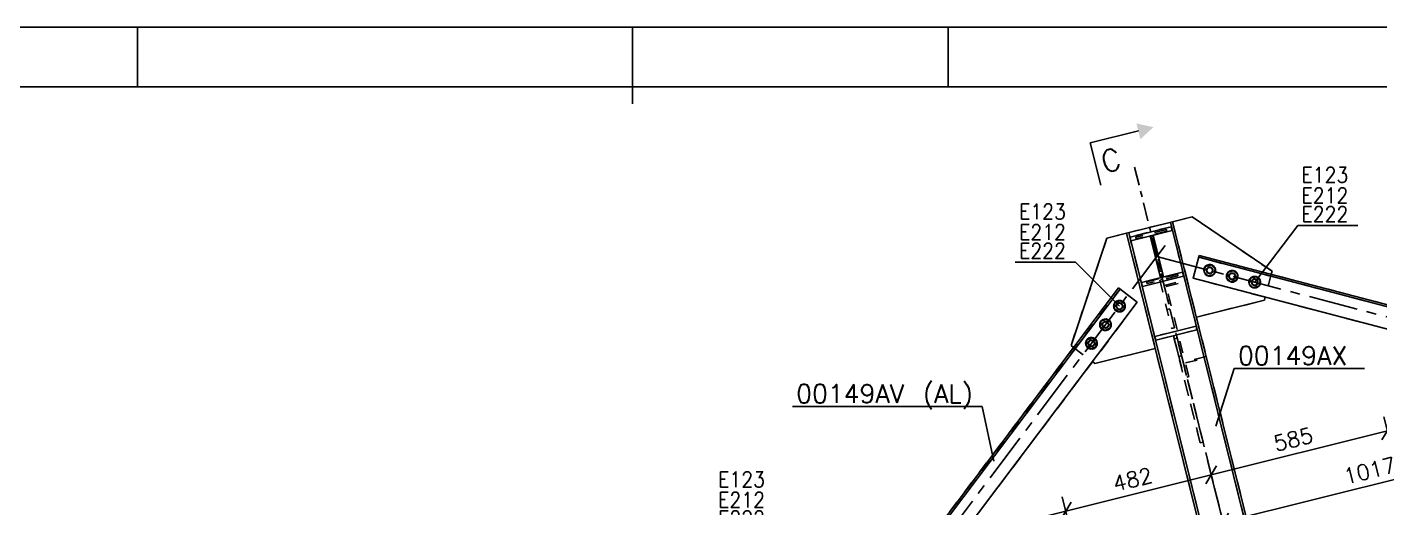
# Model space of a CAD drawing. Header units: millimetres. Extents: x 505 to 1346, y 20403 to 20997.
# Drawn here: x 828.1 to 1045.9, y 20919.5 to 20996.8 of the extents above; entities that cross this region are included whole.
import ezdxf

# ---------------------------------------------------------------- set-up
doc = ezdxf.new("R2010")
doc.units = ezdxf.units.MM
for name, pattern in [('CENTER', [12.7, 7.9375, -1.5875, 1.5875, -1.5875]), ('DXK_LINE_DOT2', [3.9198, 1.9599, -1.9599]), ('DXK_LINE_DOT3', [5.9187, 2.979, -0.9799, 0.9799, -0.9799])]:
    doc.linetypes.add(name, pattern=pattern)
doc.styles.add('RomanS', font='ROMANS__.TTF', dxfattribs={"height": 0.2})

# ---------------------------------------------------------------- blocks, each defined once
blk = doc.blocks.new('Unknown-110200292-1058')
at = {"color": 5, "linetype": 'Continuous'}
blk.add_line((1346.07, 20996.85), (505.07, 20996.85), dxfattribs=at)
blk = doc.blocks.new('FORMATO_DET_A1-110200292-76346')
at = {"color": 2, "linetype": 'Continuous', "true_color": 0xffff00}
for p, q in [((505.07, 20996.85), (1346.07, 20996.85)), ((845.86, 20987.23), (845.86, 20996.85)), ((845.86, 20996.85), (845.86, 20987.23)), ((976.41, 20987.23), (976.41, 20996.85)), ((976.41, 20996.85), (976.41, 20987.23))]:
    blk.add_line(p, q, dxfattribs=at)
at = {"color": 1, "linetype": 'Continuous', "true_color": 0xff0000}
for p, q in [((925.57, 20996.85), (925.57, 20984.48)), ((529.8, 20987.23), (1336.45, 20987.23))]:
    blk.add_line(p, q, dxfattribs=at)
blk = doc.blocks.new('Bolt-110200292-3175 - 1090')
at = {"color": 3, "linetype": 'DXK_LINE_DOT2'}
for p, q in [((1003.25, 20952.49), (1003.14, 20951.58)), ((1003.14, 20951.58), (1003.87, 20951.03)), ((1004.1, 20952.84), (1003.25, 20952.49)), ((1003.87, 20951.03), (1004.71, 20951.38)), ((1004.83, 20952.29), (1004.1, 20952.84)), ((1004.71, 20951.38), (1004.83, 20952.29)), ((1000.99, 20949.49), (1000.88, 20948.58)), ((1001.84, 20949.85), (1000.99, 20949.49)), ((1002.57, 20949.3), (1001.84, 20949.85)), ((1002.46, 20948.39), (1002.57, 20949.3)), ((999.58, 20946.86), (998.74, 20946.5)), ((1000.31, 20946.3), (999.58, 20946.86)), ((1000.88, 20948.58), (1001.61, 20948.03)), ((1001.61, 20948.03), (1002.46, 20948.39)), ((998.74, 20946.5), (998.62, 20945.59)), ((998.62, 20945.59), (999.36, 20945.04)), ((999.36, 20945.04), (1000.2, 20945.39)), ((1000.2, 20945.39), (1000.31, 20946.3))]:
    blk.add_line(p, q, dxfattribs=at)
for centre, start, end in [((1003.98, 20951.93), 112.984, 292.984), ((1003.98, 20951.93), 292.984, 112.984), ((1001.73, 20948.94), 112.984, 292.984), ((1001.73, 20948.94), 292.984, 112.984), ((999.47, 20945.95), 112.984, 292.984), ((999.47, 20945.95), 292.984, 112.984)]:
    blk.add_arc(centre, 0.933, start, end, dxfattribs=at)
blk = doc.blocks.new('Part-110200292-1354 - 1090')
at = {"color": 3, "linetype": 'Continuous'}
for p, q in [((1128.1, 20927.52), (1028.23, 20902.62)), ((1129.02, 20923.83), (1128.1, 20927.52)), ((1029.15, 20898.93), (1129.02, 20923.83))]:
    blk.add_line(p, q, dxfattribs=at)
at = {"color": 7, "linetype": 'DXK_LINE_DOT2'}
for p, q in [((1028.3, 20902.32), (1128.17, 20927.22)), ((1028.23, 20902.62), (1029.15, 20898.93)), ((1029.37, 20902.58), (1029.3, 20902.89))]:
    blk.add_line(p, q, dxfattribs=at)
blk = doc.blocks.new('Part-110200292-1740 - 1090')
at = {"color": 3, "linetype": 'Continuous'}
for p, q in [((1005.69, 20963.06), (1012.32, 20964.72)), ((1012.32, 20964.72), (1012.48, 20964.11)), ((1005.69, 20963.06), (1005.84, 20962.46)), ((1005.84, 20962.46), (1012.48, 20964.11))]:
    blk.add_line(p, q, dxfattribs=at)
blk = doc.blocks.new('Part-110200292-1764 - 1090')
at = {"color": 7, "linetype": 'DXK_LINE_DOT2'}
for p, q in [((1010.93, 20956.21), (1010.47, 20956.09)), ((1010.47, 20956.09), (1012.4, 20948.35)), ((1012.86, 20948.46), (1010.93, 20956.21)), ((1012.1, 20951.49), (1011.64, 20951.38)), ((1012.4, 20948.35), (1012.86, 20948.46))]:
    blk.add_line(p, q, dxfattribs=at)
blk = doc.blocks.new('Part-110200292-1768 - 1090')
at = {"color": 3, "linetype": 'Continuous'}
for p, q in [((1009.68, 20947.06), (1016.31, 20948.72)), ((1009.68, 20947.06), (1009.83, 20946.46)), ((1009.83, 20946.46), (1016.46, 20948.11)), ((1016.31, 20948.72), (1016.46, 20948.11))]:
    blk.add_line(p, q, dxfattribs=at)
blk = doc.blocks.new('Part-110200292-2100 - 1090')
at = {"color": 7, "linetype": 'DXK_LINE_DOT2'}
for p, q in [((1128.1, 20927.52), (1028.23, 20902.62)), ((1129.02, 20923.83), (1128.1, 20927.52)), ((1029.15, 20898.93), (1129.02, 20923.83)), ((1028.23, 20902.62), (1029.15, 20898.93)), ((1028.3, 20902.32), (1028.3, 20902.32)), ((1029.15, 20898.93), (1029.15, 20898.93))]:
    blk.add_line(p, q, dxfattribs=at)
blk = doc.blocks.new('Part-110200292-1420 - 1090')
at = {"color": 7, "linetype": 'DXK_LINE_DOT2'}
for p, q in [((1011.17, 20955.24), (1014.87, 20956.16)), ((1011.53, 20955.12), (1014.92, 20955.96)), ((1017.99, 20943.63), (1014.87, 20956.16)), ((1011.17, 20955.24), (1014.84, 20940.51)), ((1015.15, 20940.59), (1011.53, 20955.12)), ((1011.77, 20952.84), (1012.07, 20952.91)), ((1017.94, 20943.83), (1014.24, 20942.91)), ((1014.6, 20942.79), (1017.99, 20943.63)), ((1014.84, 20940.51), (1015.15, 20940.59))]:
    blk.add_line(p, q, dxfattribs=at)
blk = doc.blocks.new('Part-110200292-1422 - 1090')
at = {"color": 7, "linetype": 'CENTER'}
blk.add_line((952.58, 20883.76), (1010, 20959.92), dxfattribs=at)
at = {"color": 3, "linetype": 'Continuous'}
for p, q in [((1003.82, 20954.88), (953.44, 20888.06)), ((1004.07, 20954.69), (953.69, 20887.87)), ((1006.86, 20952.58), (1003.82, 20954.88)), ((956.48, 20885.77), (1006.86, 20952.58)), ((953.44, 20888.06), (956.48, 20885.77))]:
    blk.add_line(p, q, dxfattribs=at)
blk = doc.blocks.new('Part-110200292-1423 - 1090')
at = {"color": 7, "linetype": 'CENTER'}
blk.add_line((1010, 20959.92), (1133.03, 20927.67), dxfattribs=at)
at = {"color": 3, "linetype": 'Continuous'}
for p, q in [((1016.81, 20960.1), (1015.85, 20956.42)), ((1016.81, 20960.1), (1126.73, 20931.29)), ((1016.74, 20959.8), (1126.65, 20930.98)), ((1015.85, 20956.42), (1125.79, 20927.59)), ((1126.73, 20931.29), (1125.79, 20927.59))]:
    blk.add_line(p, q, dxfattribs=at)
blk = doc.blocks.new('Part-110200292-2359 - 1090')
at = {"color": 7, "linetype": 'DXK_LINE_DOT2'}
for p, q in [((1015.85, 20956.42), (1016.81, 20960.1)), ((1126.73, 20931.29), (1016.81, 20960.1)), ((1126.65, 20930.98), (1016.74, 20959.8)), ((1125.79, 20927.59), (1015.85, 20956.42)), ((1125.79, 20927.59), (1126.73, 20931.29))]:
    blk.add_line(p, q, dxfattribs=at)
blk = doc.blocks.new('Part-110200292-1722 - 1090')
at = {"color": 7, "linetype": 'DXK_LINE_DOT3'}
blk.add_line((1006.42, 20974.3), (1025.22, 20898.89), dxfattribs=at)
at = {"color": 3, "linetype": 'Continuous'}
for p, q in [((1012.55, 20965.53), (1005.12, 20963.68)), ((1012.2, 20965.44), (1026.17, 20909.43)), ((1012.55, 20965.53), (1026.51, 20909.51)), ((1005.12, 20963.68), (1019.09, 20907.66)), ((1005.47, 20963.76), (1019.43, 20907.75))]:
    blk.add_line(p, q, dxfattribs=at)
at = {"color": 7, "linetype": 'DXK_LINE_DOT2'}
blk.add_line((1026.51, 20909.51), (1019.09, 20907.66), dxfattribs=at)
blk = doc.blocks.new('Part-110200292-1725 - 1090')
at = {"color": 7, "linetype": 'DXK_LINE_DOT2'}
for p, q in [((1005.12, 20963.68), (1012.55, 20965.53)), ((1012.2, 20965.44), (1026.17, 20909.43)), ((1012.55, 20965.53), (1026.51, 20909.51)), ((1019.09, 20907.66), (1005.12, 20963.68)), ((1005.47, 20963.76), (1019.43, 20907.75))]:
    blk.add_line(p, q, dxfattribs=at)
blk = doc.blocks.new('Part-110200292-1739 - 1090')
at = {"color": 7, "linetype": 'DXK_LINE_DOT2'}
for p, q in [((1011.54, 20964.25), (1006.6, 20963.01)), ((1011.54, 20964.25), (1011.63, 20963.9)), ((1006.6, 20963.01), (1006.68, 20962.67)), ((1011.6, 20964), (1006.66, 20962.77)), ((1009.01, 20963.25), (1006.68, 20962.67)), ((1006.68, 20962.67), (1009.01, 20963.25)), ((1009.01, 20963.25), (1009.3, 20963.32)), ((1009.01, 20963.25), (1009.3, 20963.32)), ((1009.3, 20963.32), (1009.01, 20963.25)), ((1009.01, 20963.25), (1009.3, 20963.32)), ((1009.01, 20963.25), (1010.69, 20956.51)), ((1009.54, 20962.33), (1009.26, 20962.26)), ((1009.3, 20963.32), (1011.63, 20963.9)), ((1009.3, 20963.32), (1010.97, 20956.59)), ((1010.69, 20956.52), (1008.36, 20955.93)), ((1008.36, 20955.93), (1010.69, 20956.51)), ((1008.36, 20955.93), (1008.45, 20955.59)), ((1008.39, 20955.83), (1013.33, 20957.07)), ((1013.33, 20957.07), (1008.39, 20955.83)), ((1013.39, 20956.82), (1008.45, 20955.59)), ((1010.73, 20957.57), (1010.45, 20957.5)), ((1010.45, 20957.48), (1010.45, 20957.5)), ((1010.69, 20956.52), (1010.97, 20956.59)), ((1010.69, 20956.51), (1010.97, 20956.59)), ((1010.69, 20956.52), (1010.97, 20956.59)), ((1010.97, 20956.59), (1013.31, 20957.17)), ((1013.31, 20957.17), (1013.39, 20956.82))]:
    blk.add_line(p, q, dxfattribs=at)
blk = doc.blocks.new('Part-110200292-1741 - 1090')
at = {"color": 7, "linetype": 'DXK_LINE_DOT2'}
for p, q in [((1012.32, 20964.72), (1005.69, 20963.06)), ((1012.48, 20964.11), (1012.32, 20964.72)), ((1005.69, 20963.06), (1005.84, 20962.46)), ((1005.84, 20962.46), (1012.48, 20964.11))]:
    blk.add_line(p, q, dxfattribs=at)
blk = doc.blocks.new('Part-110200292-1742 - 1090')
at = {"color": 3, "linetype": 'Continuous'}
for p, q in [((1008.93, 20963.23), (1009.39, 20963.34)), ((1010.6, 20956.51), (1008.93, 20963.23)), ((1009.39, 20963.34), (1011.06, 20956.63)), ((1011.06, 20956.63), (1010.6, 20956.51))]:
    blk.add_line(p, q, dxfattribs=at)
at = {"color": 7, "linetype": 'DXK_LINE_DOT2'}
for p, q in [((1009.05, 20962.74), (1009.51, 20962.86)), ((1010.48, 20957), (1010.94, 20957.11))]:
    blk.add_line(p, q, dxfattribs=at)
blk = doc.blocks.new('Part-110200292-1743 - 1090')
at = {"color": 7, "linetype": 'DXK_LINE_DOT2'}
for p, q in [((1008.93, 20963.23), (1010.6, 20956.51)), ((1011.06, 20956.63), (1009.39, 20963.34)), ((1010.6, 20956.51), (1011.06, 20956.63))]:
    blk.add_line(p, q, dxfattribs=at)
blk = doc.blocks.new('Part-110200292-1744 - 1090')
at = {"color": 3, "linetype": 'Continuous'}
for p, q in [((1007.52, 20955.72), (1014.15, 20957.38)), ((1007.52, 20955.72), (1007.67, 20955.12)), ((1007.67, 20955.12), (1014.31, 20956.77)), ((1014.15, 20957.38), (1014.31, 20956.77))]:
    blk.add_line(p, q, dxfattribs=at)
blk = doc.blocks.new('Part-110200292-1745 - 1090')
at = {"color": 7, "linetype": 'DXK_LINE_DOT2'}
for p, q in [((1014.15, 20957.38), (1007.52, 20955.72)), ((1007.52, 20955.72), (1007.67, 20955.12)), ((1007.67, 20955.12), (1014.31, 20956.77)), ((1014.31, 20956.77), (1014.15, 20957.38))]:
    blk.add_line(p, q, dxfattribs=at)
blk = doc.blocks.new('Part-110200292-1763 - 1090')
at = {"color": 7, "linetype": 'DXK_LINE_DOT2'}
for p, q in [((1013.15, 20947.28), (1012.69, 20947.17)), ((1012.81, 20946.68), (1012.69, 20947.17)), ((1012.69, 20947.17), (1013.53, 20943.83)), ((1013.27, 20946.8), (1012.81, 20946.68)), ((1013.15, 20947.28), (1013.27, 20946.8)), ((1013.99, 20943.94), (1013.15, 20947.28)), ((1013.15, 20947.28), (1013.15, 20947.28)), ((1013.27, 20946.8), (1017.46, 20930.03)), ((1016.99, 20929.91), (1012.81, 20946.68)), ((1013.99, 20943.94), (1013.53, 20943.83)), ((1013.53, 20943.83), (1016.99, 20929.91)), ((1017.46, 20930.03), (1013.99, 20943.94)), ((1017.46, 20930.03), (1016.99, 20929.91)), ((1017.46, 20930.03), (1017.46, 20930.03))]:
    blk.add_line(p, q, dxfattribs=at)
blk = doc.blocks.new('Part-110200292-1765 - 1090')
at = {"color": 7, "linetype": 'DXK_LINE_DOT2'}
for p, q in [((1012.81, 20946.68), (1012.69, 20947.17)), ((1013.53, 20943.83), (1012.69, 20947.17)), ((1013.27, 20946.8), (1013.15, 20947.28)), ((1013.15, 20947.28), (1013.15, 20947.28)), ((1013.15, 20947.28), (1013.99, 20943.94)), ((1013.53, 20943.83), (1016.99, 20929.91)), ((1013.99, 20943.94), (1017.46, 20930.03)), ((1017.46, 20930.03), (1017.46, 20930.03))]:
    blk.add_line(p, q, dxfattribs=at)
blk = doc.blocks.new('Part-110200292-1766 - 1090')
at = {"color": 3, "linetype": 'Continuous'}
for p, q in [((996.19, 20945.6), (1001.97, 20962.89)), ((1001.97, 20962.89), (1005.12, 20963.68)), ((996.19, 20945.6), (996.59, 20945.3)), ((1009.75, 20945.12), (1000.03, 20942.7)), ((999.63, 20943), (1000.03, 20942.7))]:
    blk.add_line(p, q, dxfattribs=at)
at = {"color": 7, "linetype": 'DXK_LINE_DOT2'}
blk.add_line((996.59, 20945.3), (999.63, 20943), dxfattribs=at)
blk = doc.blocks.new('Bolt-110200292-1767 - 1090')
at = {"color": 3, "linetype": 'Continuous'}
for p, q in [((1003.14, 20951.58), (1003.25, 20952.49)), ((1003.87, 20951.03), (1003.14, 20951.58)), ((1003.25, 20952.49), (1004.1, 20952.84)), ((1004.71, 20951.38), (1003.87, 20951.03)), ((1004.1, 20952.84), (1004.83, 20952.29)), ((1004.83, 20952.29), (1004.71, 20951.38)), ((1000.88, 20948.58), (1000.99, 20949.49)), ((1000.99, 20949.49), (1001.84, 20949.85)), ((1001.84, 20949.85), (1002.57, 20949.3)), ((1002.57, 20949.3), (1002.46, 20948.39)), ((998.74, 20946.5), (999.58, 20946.86)), ((999.58, 20946.86), (1000.31, 20946.3)), ((1001.61, 20948.03), (1000.88, 20948.58)), ((1002.46, 20948.39), (1001.61, 20948.03)), ((998.62, 20945.59), (998.74, 20946.5)), ((999.36, 20945.04), (998.62, 20945.59)), ((1000.2, 20945.39), (999.36, 20945.04)), ((1000.31, 20946.3), (1000.2, 20945.39))]:
    blk.add_line(p, q, dxfattribs=at)
at = {"color": 3, "linetype": 'DXK_LINE_DOT2'}
for p, q in [((1003.14, 20951.58), (1003.25, 20952.49)), ((1003.87, 20951.03), (1003.14, 20951.58)), ((1003.25, 20952.49), (1004.09, 20952.84)), ((1004.71, 20951.38), (1003.87, 20951.03)), ((1004.09, 20952.84), (1004.83, 20952.29)), ((1004.83, 20952.29), (1004.71, 20951.38)), ((1000.88, 20948.58), (1000.99, 20949.49)), ((1000.99, 20949.49), (1001.84, 20949.85)), ((1001.84, 20949.85), (1002.57, 20949.3)), ((1002.57, 20949.3), (1002.46, 20948.39)), ((998.74, 20946.5), (999.58, 20946.85)), ((999.58, 20946.85), (1000.31, 20946.3)), ((1001.61, 20948.03), (1000.88, 20948.58)), ((1002.46, 20948.39), (1001.61, 20948.03)), ((998.63, 20945.59), (998.74, 20946.5)), ((999.36, 20945.04), (998.63, 20945.59)), ((1000.2, 20945.4), (999.36, 20945.04)), ((1000.31, 20946.3), (1000.2, 20945.4))]:
    blk.add_line(p, q, dxfattribs=at)
at = {"color": 3, "linetype": 'Continuous'}
for centre, radius, start, end in [((1003.98, 20951.93), 0.933, 142.984, 322.984), ((1003.98, 20951.93), 0.933, 172.984, 352.984), ((1003.98, 20951.93), 0.933, 352.984, 172.984), ((1003.98, 20951.93), 0.933, 322.984, 142.984), ((1003.98, 20951.93), 0.525, 52.984, 232.984), ((1003.98, 20951.93), 0.476, 352.984, 172.984), ((1003.98, 20951.93), 0.476, 172.984, 352.984), ((1003.98, 20951.93), 0.525, 232.984, 52.984), ((1001.73, 20948.94), 0.933, 142.984, 322.984), ((1001.73, 20948.94), 0.933, 172.984, 352.984), ((1001.73, 20948.94), 0.933, 352.984, 172.984), ((1001.73, 20948.94), 0.933, 322.984, 142.984), ((1001.73, 20948.94), 0.525, 52.984, 232.984), ((1001.73, 20948.94), 0.476, 352.984, 172.984), ((1001.73, 20948.94), 0.476, 172.984, 352.984), ((1001.73, 20948.94), 0.525, 232.984, 52.984), ((999.47, 20945.95), 0.933, 352.984, 172.984), ((999.47, 20945.95), 0.933, 322.984, 142.984), ((999.47, 20945.95), 0.933, 142.984, 322.984), ((999.47, 20945.95), 0.933, 172.984, 352.984), ((999.47, 20945.95), 0.525, 52.984, 232.984), ((999.47, 20945.95), 0.476, 172.984, 352.984), ((999.47, 20945.95), 0.476, 352.984, 172.984), ((999.47, 20945.95), 0.525, 232.984, 52.984)]:
    blk.add_arc(centre, radius, start, end, dxfattribs=at)
at = {"color": 3, "linetype": 'DXK_LINE_DOT2'}
for centre, radius, start, end in [((1003.98, 20951.93), 0.525, 34.984, 214.984), ((1003.98, 20951.93), 0.476, 142.984, 322.984), ((1003.98, 20951.93), 0.525, 214.984, 34.984), ((1003.98, 20951.93), 0.476, 322.984, 142.984), ((1001.73, 20948.94), 0.525, 34.984, 214.984), ((1001.73, 20948.94), 0.476, 142.984, 322.984), ((1001.73, 20948.94), 0.525, 214.984, 34.984), ((1001.73, 20948.94), 0.476, 322.984, 142.984), ((999.47, 20945.95), 0.525, 34.984, 214.984), ((999.47, 20945.95), 0.476, 142.984, 322.984), ((999.47, 20945.95), 0.525, 214.984, 34.984), ((999.47, 20945.95), 0.476, 322.984, 142.984)]:
    blk.add_arc(centre, radius, start, end, dxfattribs=at)
blk = doc.blocks.new('Part-110200292-1769 - 1090')
at = {"color": 7, "linetype": 'DXK_LINE_DOT2'}
for p, q in [((1016.31, 20948.72), (1009.68, 20947.06)), ((1009.68, 20947.06), (1009.83, 20946.46)), ((1009.83, 20946.46), (1016.46, 20948.11)), ((1016.46, 20948.11), (1016.31, 20948.72))]:
    blk.add_line(p, q, dxfattribs=at)
blk = doc.blocks.new('Part-110200292-1847 - 1090')
at = {"color": 3, "linetype": 'Continuous'}
for p, q in [((1012.55, 20965.53), (1015.7, 20966.31)), ((1015.7, 20966.31), (1028.55, 20957.54)), ((1028.55, 20957.54), (1028.42, 20957.06)), ((1027.46, 20953.37), (1027.33, 20952.89)), ((1016.38, 20950.16), (1027.33, 20952.89))]:
    blk.add_line(p, q, dxfattribs=at)
at = {"color": 7, "linetype": 'DXK_LINE_DOT2'}
blk.add_line((1028.42, 20957.06), (1027.46, 20953.37), dxfattribs=at)
blk = doc.blocks.new('Bolt-110200292-1848 - 1090')
at = {"color": 3, "linetype": 'Continuous'}
for p, q in [((1017.62, 20957.45), (1017.86, 20958.33)), ((1017.86, 20958.33), (1018.74, 20958.58)), ((1018.74, 20958.58), (1019.39, 20957.93)), ((1019.39, 20957.93), (1019.16, 20957.04)), ((1021.48, 20957.38), (1022.37, 20957.62)), ((1022.37, 20957.62), (1023.02, 20956.98)), ((1018.28, 20956.8), (1017.62, 20957.45)), ((1019.16, 20957.04), (1018.28, 20956.8)), ((1021.25, 20956.5), (1021.48, 20957.38)), ((1021.9, 20955.85), (1021.25, 20956.5)), ((1022.79, 20956.09), (1021.9, 20955.85)), ((1023.02, 20956.98), (1022.79, 20956.09)), ((1024.88, 20955.55), (1025.11, 20956.43)), ((1025.53, 20954.9), (1024.88, 20955.55)), ((1025.11, 20956.43), (1026, 20956.67)), ((1026, 20956.67), (1026.65, 20956.03)), ((1026.65, 20956.03), (1026.41, 20955.14)), ((1026.41, 20955.14), (1025.53, 20954.9))]:
    blk.add_line(p, q, dxfattribs=at)
at = {"color": 3, "linetype": 'DXK_LINE_DOT2'}
for p, q in [((1017.63, 20957.45), (1017.86, 20958.33)), ((1017.86, 20958.33), (1018.74, 20958.57)), ((1018.74, 20958.57), (1019.39, 20957.93)), ((1019.39, 20957.93), (1019.16, 20957.05)), ((1021.49, 20957.38), (1022.37, 20957.62)), ((1022.37, 20957.62), (1023.02, 20956.98)), ((1018.28, 20956.8), (1017.63, 20957.45)), ((1019.16, 20957.05), (1018.28, 20956.8)), ((1021.25, 20956.5), (1021.49, 20957.38)), ((1021.9, 20955.85), (1021.25, 20956.5)), ((1022.79, 20956.09), (1021.9, 20955.85)), ((1023.02, 20956.98), (1022.79, 20956.09)), ((1024.88, 20955.55), (1025.11, 20956.43)), ((1025.53, 20954.9), (1024.88, 20955.55)), ((1025.11, 20956.43), (1026, 20956.67)), ((1026, 20956.67), (1026.65, 20956.03)), ((1026.65, 20956.03), (1026.41, 20955.14)), ((1026.41, 20955.14), (1025.53, 20954.9))]:
    blk.add_line(p, q, dxfattribs=at)
at = {"color": 3, "linetype": 'Continuous'}
for centre, radius, start, end in [((1018.51, 20957.69), 0.933, 75.3102, 255.3102), ((1018.51, 20957.69), 0.933, 105.3102, 285.3102), ((1018.51, 20957.69), 0.525, 165.3102, 345.3102), ((1018.51, 20957.69), 0.525, 345.3102, 165.3102), ((1018.51, 20957.69), 0.476, 105.3102, 285.3102), ((1018.51, 20957.69), 0.933, 285.3102, 105.3102), ((1018.51, 20957.69), 0.933, 255.3102, 75.3102), ((1018.51, 20957.69), 0.476, 285.3102, 105.3102), ((1022.14, 20956.74), 0.933, 75.3102, 255.3102), ((1022.14, 20956.74), 0.933, 105.3102, 285.3102), ((1022.14, 20956.74), 0.933, 285.3102, 105.3102), ((1022.14, 20956.74), 0.933, 255.3102, 75.3102), ((1022.14, 20956.74), 0.525, 165.3102, 345.3102), ((1022.14, 20956.74), 0.525, 345.3102, 165.3102), ((1022.14, 20956.74), 0.476, 105.3102, 285.3102), ((1022.14, 20956.74), 0.476, 285.3102, 105.3102), ((1025.76, 20955.79), 0.933, 75.3102, 255.3102), ((1025.76, 20955.79), 0.933, 105.3102, 285.3102), ((1025.76, 20955.79), 0.525, 165.3102, 345.3102), ((1025.76, 20955.79), 0.525, 345.3102, 165.3102), ((1025.76, 20955.79), 0.476, 105.3102, 285.3102), ((1025.76, 20955.79), 0.933, 285.3102, 105.3102), ((1025.76, 20955.79), 0.933, 255.3102, 75.3102), ((1025.76, 20955.79), 0.476, 285.3102, 105.3102)]:
    blk.add_arc(centre, radius, start, end, dxfattribs=at)
at = {"color": 3, "linetype": 'DXK_LINE_DOT2'}
for centre, radius, start, end in [((1018.51, 20957.69), 0.525, 147.3102, 327.3102), ((1018.51, 20957.69), 0.476, 75.3102, 255.3102), ((1018.51, 20957.69), 0.525, 327.3102, 147.3102), ((1018.51, 20957.69), 0.476, 255.3102, 75.3102), ((1022.14, 20956.74), 0.525, 147.3102, 327.3102), ((1022.14, 20956.74), 0.476, 75.3102, 255.3102), ((1022.14, 20956.74), 0.525, 327.3102, 147.3102), ((1022.14, 20956.74), 0.476, 255.3102, 75.3102), ((1025.76, 20955.79), 0.525, 147.3102, 327.3102), ((1025.76, 20955.79), 0.476, 75.3102, 255.3102), ((1025.76, 20955.79), 0.525, 327.3102, 147.3102), ((1025.76, 20955.79), 0.476, 255.3102, 75.3102)]:
    blk.add_arc(centre, radius, start, end, dxfattribs=at)
blk = doc.blocks.new('Part-110200292-2358 - 1090')
at = {"color": 7, "linetype": 'DXK_LINE_DOT3'}
for p, q in [((1011.36, 20961.72), (1010, 20959.92)), ((952.58, 20883.76), (948.94, 20878.93))]:
    blk.add_line(p, q, dxfattribs=at)
at = {"color": 7, "linetype": 'DXK_LINE_DOT2'}
for p, q in [((1003.82, 20954.88), (953.44, 20888.06)), ((953.69, 20887.87), (1004.07, 20954.69)), ((1006.86, 20952.58), (1003.82, 20954.88)), ((1006.86, 20952.58), (956.48, 20885.77)), ((956.48, 20885.77), (953.44, 20888.06))]:
    blk.add_line(p, q, dxfattribs=at)
blk = doc.blocks.new('Part-110200292-2360 - 1090')
at = {"color": 7, "linetype": 'DXK_LINE_DOT2'}
for p, q in [((1015.7, 20966.31), (1012.55, 20965.53)), ((1028.55, 20957.54), (1015.7, 20966.31)), ((1028.42, 20957.06), (1028.55, 20957.54)), ((1027.33, 20952.89), (1027.46, 20953.37)), ((1016.38, 20950.16), (1027.33, 20952.89))]:
    blk.add_line(p, q, dxfattribs=at)
blk = doc.blocks.new('Bolt-110200292-2363 - 1090')
at = {"color": 3, "linetype": 'DXK_LINE_DOT2'}
for p, q in [((1017.86, 20958.33), (1017.62, 20957.45)), ((1018.74, 20958.58), (1017.86, 20958.33)), ((1019.39, 20957.93), (1018.74, 20958.58)), ((1019.16, 20957.04), (1019.39, 20957.93)), ((1022.37, 20957.62), (1021.48, 20957.38)), ((1023.02, 20956.98), (1022.37, 20957.62)), ((1017.62, 20957.45), (1018.28, 20956.8)), ((1018.28, 20956.8), (1019.16, 20957.04)), ((1021.48, 20957.38), (1021.25, 20956.5)), ((1021.25, 20956.5), (1021.9, 20955.85)), ((1021.9, 20955.85), (1022.79, 20956.09)), ((1022.79, 20956.09), (1023.02, 20956.98)), ((1025.11, 20956.43), (1024.88, 20955.55)), ((1024.88, 20955.55), (1025.53, 20954.9)), ((1026, 20956.67), (1025.11, 20956.43)), ((1026.65, 20956.03), (1026, 20956.67)), ((1026.41, 20955.14), (1026.65, 20956.03)), ((1025.53, 20954.9), (1026.41, 20955.14))]:
    blk.add_line(p, q, dxfattribs=at)
for centre, start, end in [((1018.51, 20957.69), 45.3102, 225.3102), ((1018.51, 20957.69), 225.3102, 45.3102), ((1022.14, 20956.74), 45.3102, 225.3102), ((1022.14, 20956.74), 225.3102, 45.3102), ((1025.76, 20955.79), 45.3102, 225.3102), ((1025.76, 20955.79), 225.3102, 45.3102)]:
    blk.add_arc(centre, 0.933, start, end, dxfattribs=at)
blk = doc.blocks.new('Part-110200292-3174 - 1090')
at = {"color": 7, "linetype": 'DXK_LINE_DOT2'}
for p, q in [((996.19, 20945.6), (1001.97, 20962.89)), ((1001.97, 20962.89), (1005.12, 20963.68)), ((996.59, 20945.3), (996.19, 20945.6)), ((1009.75, 20945.12), (1000.03, 20942.7)), ((1000.03, 20942.7), (999.63, 20943))]:
    blk.add_line(p, q, dxfattribs=at)
blk = doc.blocks.new('StraightDimension-110200292-76228 - 1090')
at = {"color": 7, "linetype": 'Continuous'}
for p, q in [((1134.74, 20927.22), (1151.39, 20860.45)), ((1041.14, 20835.03), (1150.91, 20862.39)), ((1150.03, 20860.94), (1151.78, 20863.85)), ((1036.28, 20854.52), (1041.62, 20833.09)), ((1042.01, 20836.48), (1040.26, 20833.57))]:
    blk.add_line(p, q, dxfattribs=at)
at = {"color": 0}
blk.add_wipeout([(1101, 20850.57), (1100.15, 20853.96), (1089.91, 20851.41), (1090.76, 20848.02)], dxfattribs=at)
at = {"color": 3, "style": 'RomanS'}
blk.add_text('2263', height=2.477, rotation=13.9974, dxfattribs=at).set_placement((1091.12, 20848.62))
blk = doc.blocks.new('StraightDimension-110200292-57059 - 1090')
at = {"color": 7, "linetype": 'Continuous'}
for p, q in [((1017.88, 20923.34), (1019.62, 20926.25)), ((1024.51, 20901.7), (1018.18, 20927.07)), ((995.35, 20918.96), (1018.75, 20924.79)), ((1001.1, 20895.86), (994.78, 20921.24)), ((996.22, 20920.41), (994.47, 20917.5))]:
    blk.add_line(p, q, dxfattribs=at)
at = {"color": 0}
blk.add_wipeout([(1010.86, 20923.44), (1010.02, 20926.84), (1002.1, 20924.86), (1002.94, 20921.47)], dxfattribs=at)
at = {"color": 3, "style": 'RomanS'}
blk.add_text('482', height=2.477, rotation=13.9974, dxfattribs=at).set_placement((1003.31, 20922.07))
blk = doc.blocks.new('StraightDimension-110200292-57058 - 1090')
at = {"color": 7, "linetype": 'Continuous'}
for p, q in [((1052.88, 20908.77), (1046.55, 20934.14)), ((1018.75, 20924.79), (1047.12, 20931.86)), ((1046.24, 20930.41), (1047.99, 20933.32)), ((1019.62, 20926.25), (1017.88, 20923.34)), ((1024.51, 20901.7), (1018.18, 20927.07))]:
    blk.add_line(p, q, dxfattribs=at)
at = {"color": 0}
blk.add_wipeout([(1036.75, 20929.9), (1035.9, 20933.29), (1027.98, 20931.32), (1028.83, 20927.92)], dxfattribs=at)
at = {"color": 3, "style": 'RomanS'}
blk.add_text('585', height=2.477, rotation=13.9974, dxfattribs=at).set_placement((1029.19, 20928.53))
blk = doc.blocks.new('StraightDimension-110200292-56906 - 1090')
at = {"color": 7, "linetype": 'Continuous'}
for p, q in [((1078.92, 20893.8), (1069.46, 20931.75)), ((1020.66, 20917.16), (1070.02, 20929.47)), ((1069.15, 20928.02), (1070.9, 20930.93)), ((1021.54, 20918.62), (1019.79, 20915.71)), ((1021.71, 20912.95), (1020.09, 20919.44))]:
    blk.add_line(p, q, dxfattribs=at)
at = {"color": 0}
blk.add_wipeout([(1050.32, 20925.18), (1049.47, 20928.57), (1039.23, 20926.02), (1040.08, 20922.62)], dxfattribs=at)
at = {"color": 3, "style": 'RomanS'}
blk.add_text('1017', height=2.477, rotation=13.9974, dxfattribs=at).set_placement((1040.44, 20923.23))
blk = doc.blocks.new('StraightDimension-110200292-57060 - 1090')
at = {"color": 7, "linetype": 'Continuous'}
for p, q in [((1001.1, 20895.86), (994.78, 20921.24)), ((946.83, 20906.86), (995.35, 20918.96)), ((994.47, 20917.5), (996.22, 20920.41)), ((947.7, 20908.31), (945.96, 20905.41)), ((952.59, 20883.76), (946.26, 20909.14))]:
    blk.add_line(p, q, dxfattribs=at)
at = {"color": 0}
blk.add_wipeout([(976.06, 20914.77), (975.21, 20918.16), (964.98, 20915.61), (965.82, 20912.21)], dxfattribs=at)
at = {"color": 3, "style": 'RomanS'}
blk.add_text('1000', height=2.477, rotation=13.9974, dxfattribs=at).set_placement((966.19, 20912.82))
blk = doc.blocks.new('Mark-110200292-64259 - 1090')
at = {"color": 0}
blk.add_wipeout([(996.31, 20959.61), (996.31, 20968.41), (987.81, 20968.41), (987.81, 20959.61)], dxfattribs=at)
at = {"color": 7, "linetype": 'Continuous'}
for p in [(987.21, 20959.01), (1003.98, 20951.93)]:
    blk.add_line(p, (996.91, 20959.01), dxfattribs=at)
at = {"color": 3, "style": 'RomanS', "width": 0.9}
for s, p in [('E123', (987.81, 20965.91)), ('E212', (987.81, 20962.61)), ('E222', (987.81, 20959.61))]:
    blk.add_text(s, height=2.477, dxfattribs=at).set_placement(p)
blk = doc.blocks.new('Mark-110200292-64208 - 1090')
at = {"color": 0}
blk.add_wipeout([(1041.78, 20965.51), (1041.78, 20974.31), (1033.29, 20974.31), (1033.29, 20965.51)], dxfattribs=at)
at = {"color": 7, "linetype": 'Continuous'}
for p, q in [((1025.76, 20955.79), (1032.69, 20964.91)), ((1032.69, 20964.91), (1042.38, 20964.91))]:
    blk.add_line(p, q, dxfattribs=at)
at = {"color": 3, "style": 'RomanS', "width": 0.9}
for s, p in [('E123', (1033.29, 20971.81)), ('E212', (1033.29, 20968.51)), ('E222', (1033.29, 20965.51))]:
    blk.add_text(s, height=2.477, dxfattribs=at).set_placement(p)
blk = doc.blocks.new('Mark-110200292-63988 - 1090')
at = {"color": 0}
blk.add_wipeout([(971.43, 20936.36), (971.43, 20939.36), (951.93, 20939.36), (951.93, 20936.36)], dxfattribs=at)
blk.add_wipeout([(971.43, 20936.36), (971.43, 20939.36), (951.93, 20939.36), (951.93, 20936.36)], dxfattribs=at)
at = {"color": 6, "style": 'RomanS'}
blk.add_text('00149AV', height=2.973, dxfattribs=at).set_placement((951.93, 20936.36))
at = {"color": 0}
blk.add_wipeout([(981.26, 20936.36), (981.26, 20939.36), (972.33, 20939.36), (972.33, 20936.36)], dxfattribs=at)
blk.add_wipeout([(981.26, 20936.36), (981.26, 20939.36), (972.33, 20939.36), (972.33, 20936.36)], dxfattribs=at)
at = {"color": 7, "linetype": 'Continuous'}
for p in [(951.33, 20935.76), (983.76, 20926.99)]:
    blk.add_line(p, (981.86, 20935.76), dxfattribs=at)
at = {"color": 6, "style": 'RomanS'}
blk.add_text('(AL)', height=2.973, dxfattribs=at).set_placement((972.33, 20936.36))
blk = doc.blocks.new('Mark-110200292-63990 - 1090')
at = {"color": 0}
blk.add_wipeout([(1042.85, 20942.48), (1042.85, 20945.48), (1023.07, 20945.48), (1023.07, 20942.48)], dxfattribs=at)
blk.add_wipeout([(1042.85, 20942.48), (1042.85, 20945.48), (1023.07, 20945.48), (1023.07, 20942.48)], dxfattribs=at)
at = {"color": 7, "linetype": 'Continuous'}
for p, q in [((1019.5, 20932.6), (1022.47, 20941.88)), ((1022.47, 20941.88), (1043.45, 20941.88))]:
    blk.add_line(p, q, dxfattribs=at)
at = {"color": 6, "style": 'RomanS'}
blk.add_text('00149AX', height=2.973, dxfattribs=at).set_placement((1023.07, 20942.48))
blk = doc.blocks.new('Mark-110200292-64270 - 1090')
at = {"color": 0}
blk.add_wipeout([(947.86, 20916.51), (947.86, 20925.31), (939.36, 20925.31), (939.36, 20916.51)], dxfattribs=at)
at = {"color": 7, "linetype": 'Continuous'}
for p in [(938.76, 20915.91), (960.83, 20894.7)]:
    blk.add_line(p, (948.46, 20915.91), dxfattribs=at)
at = {"color": 3, "style": 'RomanS', "width": 0.9}
for s, p in [('E123', (939.36, 20922.81)), ('E212', (939.36, 20919.51)), ('E222', (939.36, 20916.51))]:
    blk.add_text(s, height=2.477, dxfattribs=at).set_placement(p)
blk = doc.blocks.new('SectionMark-110200292-71353 - 1090')
at = {"linetype": 'Continuous'}
for points in [[(1006.72, 20981.34), (1009.45, 20980.74), (1007.36, 20978.8)], [(1045.42, 20826.1), (1048.15, 20825.5), (1046.06, 20823.56)]]:
    blk.add_hatch(color=6, dxfattribs=at).paths.add_polyline_path(points)
at = {"color": 0, "linetype": 'Continuous'}
for points in [[(1005.54, 20974.35), (1004.69, 20977.75), (1000.66, 20976.74), (1001.5, 20973.34)], [(1042.55, 20825.9), (1041.7, 20829.3), (1037.66, 20828.29), (1038.51, 20824.9)]]:
    blk.add_wipeout(points, dxfattribs=at)
at = {"color": 6, "linetype": 'Continuous'}
for p, q in [((999.26, 20978.2), (1007.03, 20980.13)), ((999.26, 20978.2), (1000.96, 20971.4)), ((1037.96, 20822.96), (1036.27, 20829.75)), ((1037.96, 20822.96), (1045.72, 20824.89))]:
    blk.add_line(p, q, dxfattribs=at)
at = {"color": 6, "linetype": 'Continuous', "style": 'RomanS'}
for p in [(1001.5, 20973.34), (1038.51, 20824.9)]:
    blk.add_text('C', height=3.47, rotation=13.9974, dxfattribs=at).set_placement(p)

msp = doc.modelspace()

# ---------------------------------------------------------------- block references
for name in ['Unknown-110200292-1058', 'FORMATO_DET_A1-110200292-76346', 'Part-110200292-1722 - 1090', 'Part-110200292-1725 - 1090', 'Part-110200292-1740 - 1090', 'Part-110200292-1741 - 1090', 'Part-110200292-1739 - 1090', 'Part-110200292-1847 - 1090', 'Part-110200292-2360 - 1090', 'Part-110200292-1766 - 1090', 'Part-110200292-3174 - 1090', 'Part-110200292-1742 - 1090', 'Part-110200292-1743 - 1090', 'Part-110200292-2358 - 1090', 'Part-110200292-1422 - 1090', 'Part-110200292-1423 - 1090', 'Part-110200292-2359 - 1090', 'Bolt-110200292-1848 - 1090', 'Bolt-110200292-2363 - 1090', 'Part-110200292-1744 - 1090', 'Part-110200292-1745 - 1090', 'Part-110200292-1764 - 1090', 'Part-110200292-1420 - 1090', 'Bolt-110200292-1767 - 1090', 'Bolt-110200292-3175 - 1090', 'Part-110200292-1768 - 1090', 'Part-110200292-1769 - 1090', 'Part-110200292-1763 - 1090', 'Part-110200292-1765 - 1090', 'Part-110200292-1354 - 1090', 'Part-110200292-2100 - 1090']:
    msp.add_blockref(name, (0, 0))

# ---------------------------------------------------------------- next in the draw order: block references
for name in ['Mark-110200292-64208 - 1090', 'Mark-110200292-64259 - 1090', 'Mark-110200292-63988 - 1090', 'StraightDimension-110200292-76228 - 1090', 'StraightDimension-110200292-57059 - 1090']:
    msp.add_blockref(name, (0, 0))

# ---------------------------------------------------------------- next in the draw order: block references
for name in ['StraightDimension-110200292-57058 - 1090', 'StraightDimension-110200292-57060 - 1090']:
    msp.add_blockref(name, (0, 0))

# ---------------------------------------------------------------- next in the draw order: block references
for name in ['StraightDimension-110200292-56906 - 1090', 'Mark-110200292-64270 - 1090']:
    msp.add_blockref(name, (0, 0))

# ---------------------------------------------------------------- next in the draw order: block references
msp.add_blockref('Mark-110200292-63990 - 1090', (0, 0))

# ---------------------------------------------------------------- next in the draw order: block references
msp.add_blockref('SectionMark-110200292-71353 - 1090', (0, 0))

doc.saveas('drawing.dxf')
